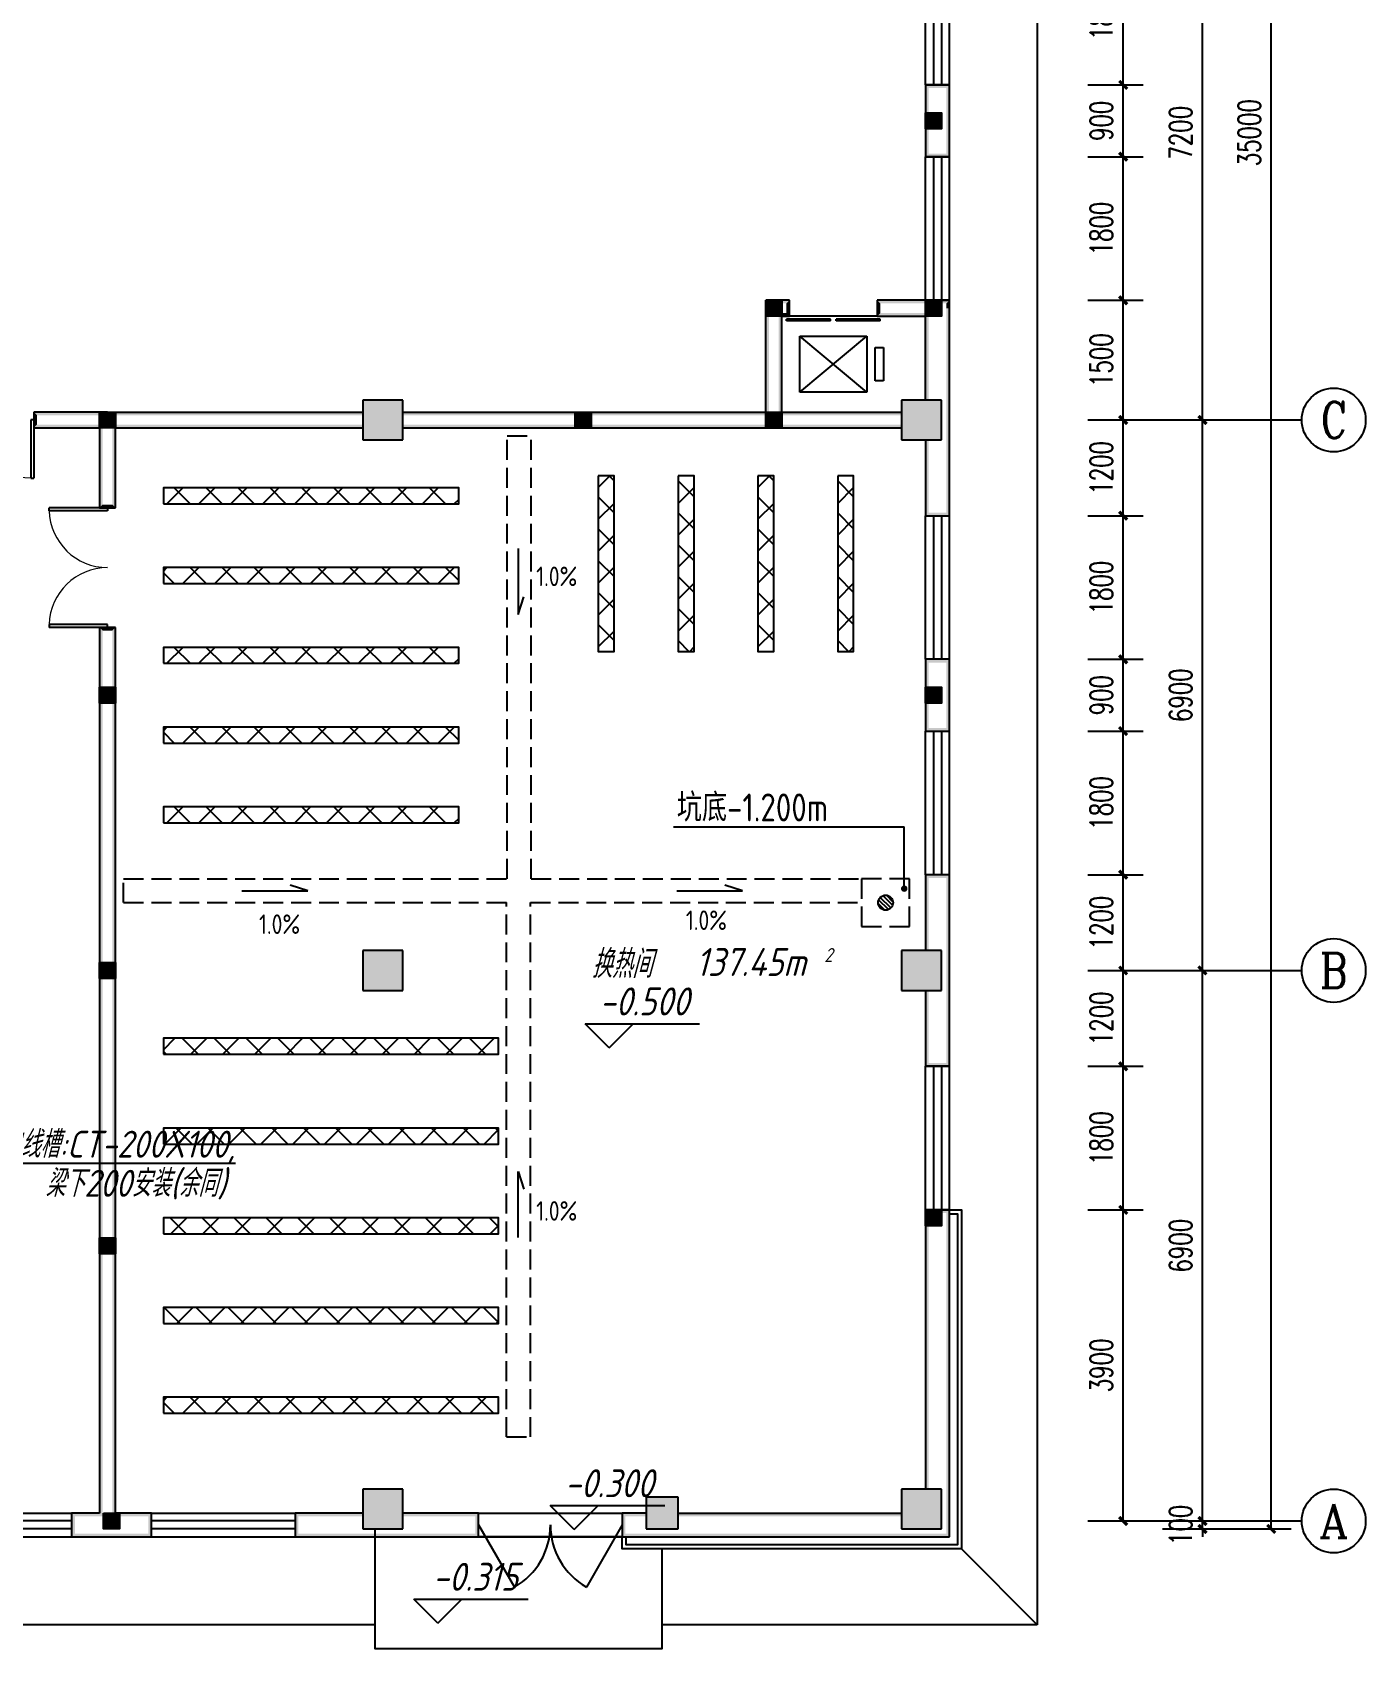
# Model space of a CAD drawing. Extents: x 1252172 to 1336272, y -987752 to -826269.
# Drawn here: x 1302634 to 1319343, y -908782 to -888523 of the extents above; entities that cross this region are included whole.
import ezdxf
from ezdxf.enums import TextEntityAlignment as Align

# ---------------------------------------------------------------- set-up
doc = ezdxf.new("R2010")
doc.units = 0
doc.header["$LTSCALE"] = 1000
doc.header["$PDSIZE"] = 50
doc.linetypes.add('__DASH', pattern=[0.35, 0.25, -0.1])
for name, color, linetype in [('1-建筑底图', 8, 'Continuous'), ('AXIS_TEXT', 7, 'Continuous'), ('CABLETRAY_DIM', 3, 'Continuous'), ('gz', 6, 'Continuous'), ('PUB_HATCH', 8, 'Continuous')]:
    doc.layers.add(name, color=color, linetype=linetype)
doc.styles.add('_TCH_AXIS', font='COMPLEX', dxfattribs={"bigfont": 'GBCBIG'})
doc.styles.add('A_DIM_T3', font='SIMPLEX', dxfattribs={"width": 0.7, "bigfont": 'HZ'})
doc.styles.add('COMPLEX', font='COMPLEX')
doc.styles.add('HZ(TK)', font='geniso.shx', dxfattribs={"width": 0.9, "bigfont": 'hztxt.shx'})
doc.styles.get("Standard").update_dxf_attribs({"font": 'gbeitc.shx', "bigfont": 'gbcbig.shx'})
doc.dimstyles.new('_TCH_ARCH&&100', dxfattribs={"dimtxt": 280, "dimasz": 100, "dimexe": 250, "dimexo": 300, "dimgap": 135, "dimtad": 1, "dimdec": 0, "dimzin": 0, "dimdsep": 46, "dimtxsty": 'A_DIM_T3', "dimblk": 'ARCHTICK', "dimcen": 0.09, "dimclrt": 7, "dimazin": 2, "dimtfac": 1, "dimtdec": 0, "dimtix": 1, "dimtmove": 2, "dimatfit": 3, "dimfxl": 150, "dimtolj": 1, "dimtzin": 0, "dimarcsym": 0})

# ---------------------------------------------------------------- blocks, each defined once
blk = doc.blocks.new('20220110.20364567')
at = {"layer": 'gz', "ltscale": 0.5}
blk.add_lwpolyline([(4446445, 2233675), (4446645, 2233675), (4446645, 2233875), (4446445, 2233875)], close=True, dxfattribs=at)
blk.add_solid([(4446445, 2233875), (4446645, 2233875), (4446445, 2233675), (4446645, 2233675)], dxfattribs=at)
blk = doc.blocks.new('$TwtSys$00000141')
for p, q in [((-94, 8), (-10, 92)), ((-94, 8), (-10, 92)), ((-87, -35), (35, 87)), ((-87, -35), (35, 87)), ((-66, -66), (66, 66)), ((-66, -66), (66, 66)), ((-32, -87), (88, 33)), ((-32, -87), (88, 33)), ((11, -92), (92, -11)), ((11, -92), (92, -11))]:
    blk.add_line(p, q)
blk.add_circle((0, 0), 94)
blk.add_circle((0, 0), 94)
blk = doc.blocks.new('_ArchTick')
at = {"color": 0, "linetype": 'ByBlock', "const_width": 0.4}
blk.add_lwpolyline([(-0.5, -0.5), (0.5, 0.5)], dxfattribs=at)
blk = doc.blocks.new('*D88')
at = {"layer": '1-建筑底图', "color": 0, "lineweight": -2, "transparency": 16777216}
for p, q in [((1124369, -912614), (1125119, -912614)), ((1124869, -912614), (1124869, -912514)), ((1124869, -912714), (1124869, -912614)), ((1124369, -912714), (1125119, -912714)), ((1124869, -912714), (1124869, -912814))]:
    blk.add_line(p, q, dxfattribs=at)
at = {"layer": 'Defpoints', "color": 0}
for p in [(1124069, -912614), (1124869, -912614), (1124069, -912714)]:
    blk.add_point(p, dxfattribs=at)
at = {"layer": '1-建筑底图', "color": 0, "lineweight": -2, "transparency": 16777216, "xscale": 100, "yscale": 100, "zscale": 100}
for p, rotation in [((1124869, -912614), 270), ((1124869, -912714), 90)]:
    blk.add_blockref('_ArchTick', p, dxfattribs=dict(at, rotation=rotation))
at = {"layer": '1-建筑底图', "color": 7, "transparency": 16777216, "insert": (1124594, -912664), "char_height": 280, "attachment_point": 5, "rotation": 90, "style": 'A_DIM_T3'}
blk.add_mtext('\\A1;100', dxfattribs=at)
blk = doc.blocks.new('*D89')
at = {"layer": '1-建筑底图', "color": 0, "lineweight": -2, "transparency": 16777216}
for p, q in [((1124369, -905714), (1125119, -905714)), ((1124869, -912614), (1124869, -905714)), ((1124369, -912614), (1125119, -912614))]:
    blk.add_line(p, q, dxfattribs=at)
at = {"layer": 'Defpoints', "color": 0}
for p in [(1124069, -905714), (1124869, -905714), (1124069, -912614)]:
    blk.add_point(p, dxfattribs=at)
at = {"layer": '1-建筑底图', "color": 0, "lineweight": -2, "transparency": 16777216, "xscale": 100, "yscale": 100, "zscale": 100}
for p, rotation in [((1124869, -905714), 90), ((1124869, -912614), 270)]:
    blk.add_blockref('_ArchTick', p, dxfattribs=dict(at, rotation=rotation))
at = {"layer": '1-建筑底图', "color": 7, "transparency": 16777216, "insert": (1124594, -909164), "char_height": 280, "attachment_point": 5, "rotation": 90, "style": 'A_DIM_T3'}
blk.add_mtext('\\A1;6900', dxfattribs=at)
blk = doc.blocks.new('*D90')
at = {"layer": '1-建筑底图', "color": 0, "lineweight": -2, "transparency": 16777216}
for p, q in [((1124369, -898814), (1125119, -898814)), ((1124869, -905714), (1124869, -898814)), ((1124369, -905714), (1125119, -905714))]:
    blk.add_line(p, q, dxfattribs=at)
at = {"layer": 'Defpoints', "color": 0}
for p in [(1124069, -898814), (1124869, -898814), (1124069, -905714)]:
    blk.add_point(p, dxfattribs=at)
at = {"layer": '1-建筑底图', "color": 0, "lineweight": -2, "transparency": 16777216, "xscale": 100, "yscale": 100, "zscale": 100}
for p, rotation in [((1124869, -898814), 90), ((1124869, -905714), 270)]:
    blk.add_blockref('_ArchTick', p, dxfattribs=dict(at, rotation=rotation))
at = {"layer": '1-建筑底图', "color": 7, "transparency": 16777216, "insert": (1124594, -902264), "char_height": 280, "attachment_point": 5, "rotation": 90, "style": 'A_DIM_T3'}
blk.add_mtext('\\A1;6900', dxfattribs=at)
blk = doc.blocks.new('*D91')
at = {"layer": '1-建筑底图', "color": 0, "lineweight": -2, "transparency": 16777216}
for p, q in [((1124369, -891614), (1125119, -891614)), ((1124869, -898814), (1124869, -891614)), ((1124369, -898814), (1125119, -898814))]:
    blk.add_line(p, q, dxfattribs=at)
at = {"layer": 'Defpoints', "color": 0}
for p in [(1124069, -891614), (1124869, -891614), (1124069, -898814)]:
    blk.add_point(p, dxfattribs=at)
at = {"layer": '1-建筑底图', "color": 0, "lineweight": -2, "transparency": 16777216, "xscale": 100, "yscale": 100, "zscale": 100}
for p, rotation in [((1124869, -891614), 90), ((1124869, -898814), 270)]:
    blk.add_blockref('_ArchTick', p, dxfattribs=dict(at, rotation=rotation))
at = {"layer": '1-建筑底图', "color": 7, "transparency": 16777216, "insert": (1124594, -895214), "char_height": 280, "attachment_point": 5, "rotation": 90, "style": 'A_DIM_T3'}
blk.add_mtext('\\A1;7200', dxfattribs=at)
blk = doc.blocks.new('*D95')
at = {"layer": '1-建筑底图', "color": 0, "lineweight": -2, "transparency": 16777216}
for p, q in [((1124369, -877714), (1125980, -877714)), ((1125730, -912714), (1125730, -877714)), ((1124369, -912714), (1125980, -912714))]:
    blk.add_line(p, q, dxfattribs=at)
at = {"layer": 'Defpoints', "color": 0}
for p in [(1124069, -877714), (1125730, -877714), (1124069, -912714)]:
    blk.add_point(p, dxfattribs=at)
at = {"layer": '1-建筑底图', "color": 0, "lineweight": -2, "transparency": 16777216, "xscale": 100, "yscale": 100, "zscale": 100}
for p, rotation in [((1125730, -877714), 90), ((1125730, -912714), 270)]:
    blk.add_blockref('_ArchTick', p, dxfattribs=dict(at, rotation=rotation))
at = {"layer": '1-建筑底图', "color": 7, "transparency": 16777216, "insert": (1125455, -895214), "char_height": 280, "attachment_point": 5, "rotation": 90, "style": 'A_DIM_T3'}
blk.add_mtext('\\A1;35000', dxfattribs=at)
blk = doc.blocks.new('*D174')
at = {"layer": '1-建筑底图', "color": 0, "lineweight": -2, "transparency": 16777216}
for p, q in [((1123433, -892814), (1124125, -892814)), ((1123875, -894614), (1123875, -892814)), ((1123433, -894614), (1124125, -894614))]:
    blk.add_line(p, q, dxfattribs=at)
at = {"layer": 'Defpoints', "color": 0}
for p in [(1123133, -892814), (1123875, -892814), (1123133, -894614)]:
    blk.add_point(p, dxfattribs=at)
at = {"layer": '1-建筑底图', "color": 0, "lineweight": -2, "transparency": 16777216, "xscale": 100, "yscale": 100, "zscale": 100}
for p, rotation in [((1123875, -892814), 90), ((1123875, -894614), 270)]:
    blk.add_blockref('_ArchTick', p, dxfattribs=dict(at, rotation=rotation))
at = {"layer": '1-建筑底图', "color": 7, "transparency": 16777216, "insert": (1123600, -893714), "char_height": 280, "attachment_point": 5, "rotation": 90, "style": 'A_DIM_T3'}
blk.add_mtext('\\A1;1800', dxfattribs=at)
blk = doc.blocks.new('*D175')
at = {"layer": '1-建筑底图', "color": 0, "lineweight": -2, "transparency": 16777216}
for p, q in [((1123433, -894614), (1124125, -894614)), ((1123875, -895514), (1123875, -894614)), ((1123433, -895514), (1124125, -895514))]:
    blk.add_line(p, q, dxfattribs=at)
at = {"layer": 'Defpoints', "color": 0}
for p in [(1123133, -894614), (1123875, -894614), (1123133, -895514)]:
    blk.add_point(p, dxfattribs=at)
at = {"layer": '1-建筑底图', "color": 0, "lineweight": -2, "transparency": 16777216, "xscale": 100, "yscale": 100, "zscale": 100}
for p, rotation in [((1123875, -894614), 90), ((1123875, -895514), 270)]:
    blk.add_blockref('_ArchTick', p, dxfattribs=dict(at, rotation=rotation))
at = {"layer": '1-建筑底图', "color": 7, "transparency": 16777216, "insert": (1123600, -895064), "char_height": 280, "attachment_point": 5, "rotation": 90, "style": 'A_DIM_T3'}
blk.add_mtext('\\A1;900', dxfattribs=at)
blk = doc.blocks.new('*D176')
at = {"layer": '1-建筑底图', "color": 0, "lineweight": -2, "transparency": 16777216}
for p, q in [((1123433, -895514), (1124125, -895514)), ((1123875, -897314), (1123875, -895514)), ((1123433, -897314), (1124125, -897314))]:
    blk.add_line(p, q, dxfattribs=at)
at = {"layer": 'Defpoints', "color": 0}
for p in [(1123133, -895514), (1123875, -895514), (1123133, -897314)]:
    blk.add_point(p, dxfattribs=at)
at = {"layer": '1-建筑底图', "color": 0, "lineweight": -2, "transparency": 16777216, "xscale": 100, "yscale": 100, "zscale": 100}
for p, rotation in [((1123875, -895514), 90), ((1123875, -897314), 270)]:
    blk.add_blockref('_ArchTick', p, dxfattribs=dict(at, rotation=rotation))
at = {"layer": '1-建筑底图', "color": 7, "transparency": 16777216, "insert": (1123600, -896414), "char_height": 280, "attachment_point": 5, "rotation": 90, "style": 'A_DIM_T3'}
blk.add_mtext('\\A1;1800', dxfattribs=at)
blk = doc.blocks.new('*D177')
at = {"layer": '1-建筑底图', "color": 0, "lineweight": -2, "transparency": 16777216}
for p, q in [((1123433, -897314), (1124125, -897314)), ((1123875, -898814), (1123875, -897314)), ((1123433, -898814), (1124125, -898814))]:
    blk.add_line(p, q, dxfattribs=at)
at = {"layer": 'Defpoints', "color": 0}
for p in [(1123133, -897314), (1123875, -897314), (1123133, -898814)]:
    blk.add_point(p, dxfattribs=at)
at = {"layer": '1-建筑底图', "color": 0, "lineweight": -2, "transparency": 16777216, "xscale": 100, "yscale": 100, "zscale": 100}
for p, rotation in [((1123875, -897314), 90), ((1123875, -898814), 270)]:
    blk.add_blockref('_ArchTick', p, dxfattribs=dict(at, rotation=rotation))
at = {"layer": '1-建筑底图', "color": 7, "transparency": 16777216, "insert": (1123600, -898064), "char_height": 280, "attachment_point": 5, "rotation": 90, "style": 'A_DIM_T3'}
blk.add_mtext('\\A1;1500', dxfattribs=at)
blk = doc.blocks.new('*D178')
at = {"layer": '1-建筑底图', "color": 0, "lineweight": -2, "transparency": 16777216}
for p, q in [((1123433, -898814), (1124125, -898814)), ((1123875, -900014), (1123875, -898814)), ((1123433, -900014), (1124125, -900014))]:
    blk.add_line(p, q, dxfattribs=at)
at = {"layer": 'Defpoints', "color": 0}
for p in [(1123133, -898814), (1123875, -898814), (1123133, -900014)]:
    blk.add_point(p, dxfattribs=at)
at = {"layer": '1-建筑底图', "color": 0, "lineweight": -2, "transparency": 16777216, "xscale": 100, "yscale": 100, "zscale": 100}
for p, rotation in [((1123875, -898814), 90), ((1123875, -900014), 270)]:
    blk.add_blockref('_ArchTick', p, dxfattribs=dict(at, rotation=rotation))
at = {"layer": '1-建筑底图', "color": 7, "transparency": 16777216, "insert": (1123600, -899414), "char_height": 280, "attachment_point": 5, "rotation": 90, "style": 'A_DIM_T3'}
blk.add_mtext('\\A1;1200', dxfattribs=at)
blk = doc.blocks.new('*D179')
at = {"layer": '1-建筑底图', "color": 0, "lineweight": -2, "transparency": 16777216}
for p, q in [((1123433, -900014), (1124125, -900014)), ((1123875, -901814), (1123875, -900014)), ((1123433, -901814), (1124125, -901814))]:
    blk.add_line(p, q, dxfattribs=at)
at = {"layer": 'Defpoints', "color": 0}
for p in [(1123133, -900014), (1123875, -900014), (1123133, -901814)]:
    blk.add_point(p, dxfattribs=at)
at = {"layer": '1-建筑底图', "color": 0, "lineweight": -2, "transparency": 16777216, "xscale": 100, "yscale": 100, "zscale": 100}
for p, rotation in [((1123875, -900014), 90), ((1123875, -901814), 270)]:
    blk.add_blockref('_ArchTick', p, dxfattribs=dict(at, rotation=rotation))
at = {"layer": '1-建筑底图', "color": 7, "transparency": 16777216, "insert": (1123600, -900914), "char_height": 280, "attachment_point": 5, "rotation": 90, "style": 'A_DIM_T3'}
blk.add_mtext('\\A1;1800', dxfattribs=at)
blk = doc.blocks.new('*D180')
at = {"layer": '1-建筑底图', "color": 0, "lineweight": -2, "transparency": 16777216}
for p, q in [((1123433, -901814), (1124125, -901814)), ((1123875, -902714), (1123875, -901814)), ((1123433, -902714), (1124125, -902714))]:
    blk.add_line(p, q, dxfattribs=at)
at = {"layer": 'Defpoints', "color": 0}
for p in [(1123133, -901814), (1123875, -901814), (1123133, -902714)]:
    blk.add_point(p, dxfattribs=at)
at = {"layer": '1-建筑底图', "color": 0, "lineweight": -2, "transparency": 16777216, "xscale": 100, "yscale": 100, "zscale": 100}
for p, rotation in [((1123875, -901814), 90), ((1123875, -902714), 270)]:
    blk.add_blockref('_ArchTick', p, dxfattribs=dict(at, rotation=rotation))
at = {"layer": '1-建筑底图', "color": 7, "transparency": 16777216, "insert": (1123600, -902264), "char_height": 280, "attachment_point": 5, "rotation": 90, "style": 'A_DIM_T3'}
blk.add_mtext('\\A1;900', dxfattribs=at)
blk = doc.blocks.new('*D181')
at = {"layer": '1-建筑底图', "color": 0, "lineweight": -2, "transparency": 16777216}
for p, q in [((1123433, -902714), (1124125, -902714)), ((1123875, -904514), (1123875, -902714)), ((1123433, -904514), (1124125, -904514))]:
    blk.add_line(p, q, dxfattribs=at)
at = {"layer": 'Defpoints', "color": 0}
for p in [(1123133, -902714), (1123875, -902714), (1123133, -904514)]:
    blk.add_point(p, dxfattribs=at)
at = {"layer": '1-建筑底图', "color": 0, "lineweight": -2, "transparency": 16777216, "xscale": 100, "yscale": 100, "zscale": 100}
for p, rotation in [((1123875, -902714), 90), ((1123875, -904514), 270)]:
    blk.add_blockref('_ArchTick', p, dxfattribs=dict(at, rotation=rotation))
at = {"layer": '1-建筑底图', "color": 7, "transparency": 16777216, "insert": (1123600, -903614), "char_height": 280, "attachment_point": 5, "rotation": 90, "style": 'A_DIM_T3'}
blk.add_mtext('\\A1;1800', dxfattribs=at)
blk = doc.blocks.new('*D182')
at = {"layer": '1-建筑底图', "color": 0, "lineweight": -2, "transparency": 16777216}
for p, q in [((1123433, -904514), (1124125, -904514)), ((1123875, -905714), (1123875, -904514)), ((1123433, -905714), (1124125, -905714))]:
    blk.add_line(p, q, dxfattribs=at)
at = {"layer": 'Defpoints', "color": 0}
for p in [(1123133, -904514), (1123875, -904514), (1123133, -905714)]:
    blk.add_point(p, dxfattribs=at)
at = {"layer": '1-建筑底图', "color": 0, "lineweight": -2, "transparency": 16777216, "xscale": 100, "yscale": 100, "zscale": 100}
for p, rotation in [((1123875, -904514), 90), ((1123875, -905714), 270)]:
    blk.add_blockref('_ArchTick', p, dxfattribs=dict(at, rotation=rotation))
at = {"layer": '1-建筑底图', "color": 7, "transparency": 16777216, "insert": (1123600, -905114), "char_height": 280, "attachment_point": 5, "rotation": 90, "style": 'A_DIM_T3'}
blk.add_mtext('\\A1;1200', dxfattribs=at)
blk = doc.blocks.new('*D183')
at = {"layer": '1-建筑底图', "color": 0, "lineweight": -2, "transparency": 16777216}
for p, q in [((1123433, -905714), (1124125, -905714)), ((1123875, -906915), (1123875, -905714)), ((1123433, -906915), (1124125, -906915))]:
    blk.add_line(p, q, dxfattribs=at)
at = {"layer": 'Defpoints', "color": 0}
for p in [(1123133, -905714), (1123875, -905714), (1123133, -906915)]:
    blk.add_point(p, dxfattribs=at)
at = {"layer": '1-建筑底图', "color": 0, "lineweight": -2, "transparency": 16777216, "xscale": 100, "yscale": 100, "zscale": 100}
for p, rotation in [((1123875, -905714), 90), ((1123875, -906915), 270)]:
    blk.add_blockref('_ArchTick', p, dxfattribs=dict(at, rotation=rotation))
at = {"layer": '1-建筑底图', "color": 7, "transparency": 16777216, "insert": (1123600, -906314), "char_height": 280, "attachment_point": 5, "rotation": 90, "style": 'A_DIM_T3'}
blk.add_mtext('\\A1;1200', dxfattribs=at)
blk = doc.blocks.new('*D184')
at = {"layer": '1-建筑底图', "color": 0, "lineweight": -2, "transparency": 16777216}
for p, q in [((1123433, -906915), (1124125, -906915)), ((1123875, -908715), (1123875, -906915)), ((1123433, -908715), (1124125, -908715))]:
    blk.add_line(p, q, dxfattribs=at)
at = {"layer": 'Defpoints', "color": 0}
for p in [(1123133, -906915), (1123875, -906915), (1123133, -908715)]:
    blk.add_point(p, dxfattribs=at)
at = {"layer": '1-建筑底图', "color": 0, "lineweight": -2, "transparency": 16777216, "xscale": 100, "yscale": 100, "zscale": 100}
for p, rotation in [((1123875, -906915), 90), ((1123875, -908715), 270)]:
    blk.add_blockref('_ArchTick', p, dxfattribs=dict(at, rotation=rotation))
at = {"layer": '1-建筑底图', "color": 7, "transparency": 16777216, "insert": (1123600, -907815), "char_height": 280, "attachment_point": 5, "rotation": 90, "style": 'A_DIM_T3'}
blk.add_mtext('\\A1;1800', dxfattribs=at)
blk = doc.blocks.new('*D185')
at = {"layer": '1-建筑底图', "color": 0, "lineweight": -2, "transparency": 16777216}
for p, q in [((1123433, -908715), (1124125, -908715)), ((1123875, -912614), (1123875, -908715)), ((1123433, -912614), (1124125, -912614))]:
    blk.add_line(p, q, dxfattribs=at)
at = {"layer": 'Defpoints', "color": 0}
for p in [(1123133, -908715), (1123875, -908715), (1123133, -912614)]:
    blk.add_point(p, dxfattribs=at)
at = {"layer": '1-建筑底图', "color": 0, "lineweight": -2, "transparency": 16777216, "xscale": 100, "yscale": 100, "zscale": 100}
for p, rotation in [((1123875, -908715), 90), ((1123875, -912614), 270)]:
    blk.add_blockref('_ArchTick', p, dxfattribs=dict(at, rotation=rotation))
at = {"layer": '1-建筑底图', "color": 7, "transparency": 16777216, "insert": (1123600, -910664), "char_height": 280, "attachment_point": 5, "rotation": 90, "style": 'A_DIM_T3'}
blk.add_mtext('\\A1;3900', dxfattribs=at)
blk = doc.blocks.new('$WINLIB2D$00000001')
at = {"color": 0}
for points in [[(-0.5, 0.5), (-0.5, -0.5)], [(-0.5, 0.5), (0.5, 0.5)], [(0.5, -0.5), (0.5, 0.5)], [(0.5, 0.167), (-0.5, 0.167)], [(0.5, -0.167), (-0.5, -0.167)], [(-0.5, -0.5), (0.5, -0.5)]]:
    blk.add_lwpolyline(points, dxfattribs=at)
blk = doc.blocks.new('$DORLIB2D$00000127')
at = {"color": 0}
for points in [[(-0.533, 0.795), (-0.533, 0.69)], [(-0.033, 0.795), (-0.533, 0.795)], [(-0.033, 0.795), (-0.033, 0.69)], [(0.533, 0.795), (0.033, 0.795)], [(0.033, 0.795), (0.033, 0.69)], [(0.533, 0.795), (0.533, 0.69)], [(-0.033, 0.69), (-0.533, 0.69)], [(0.533, 0.69), (0.033, 0.69)], [(0.5, 0.5), (-0.5, 0.5)]]:
    blk.add_lwpolyline(points, dxfattribs=at)
blk = doc.blocks.new('$DorLib2D$00000002')
for p, q in [((-0.5, 0), (-0.5, 0.4875)), ((-0.475, 0.4875), (-0.5, 0.4875)), ((-0.475, 0), (-0.475, 0.4875)), ((0.475, 0), (0.475, 0.4875)), ((0.475, 0.4875), (0.5, 0.4875)), ((0.5, 0), (0.5, 0.4875)), ((-0.5, 0), (-0.475, 0)), ((0.5, 0), (0.475, 0))]:
    blk.add_line(p, q)
at = {"lineweight": 13}
for centre, start, end in [((-0.4875, 0), 0, 88.53072), ((0.4875, 0), 91.46928, 180)]:
    blk.add_arc(centre, 0.4875, start, end, dxfattribs=at)
blk = doc.blocks.new('$DorLib2D$00000231')
at = {"color": 0}
for p, q in [((-0.5, 0), (-0.25, 0.433)), ((0.5, 0), (0.25, 0.433))]:
    blk.add_line(p, q, dxfattribs=at)
for centre, start, end in [((-0.5, 0), 0, 60), ((0.5, 0), 120, 180)]:
    blk.add_arc(centre, 0.5, start, end, dxfattribs=at)
blk = doc.blocks.new('_AXISO')
blk.add_circle((0, 0), 0.5)
at = {"layer": 'AXIS_TEXT', "style": 'COMPLEX', "width": 1.041667}
blk.add_attdef('A', text='', height=0.56, dxfattribs=at).set_placement((-0.25, -0.28), (0.25, -0.28), align=Align.FIT)
blk = doc.blocks.new('1-建筑底图')
at = {"layer": '1-建筑底图'}
for points in [[(34300, 17600), (34000, 17600), (34040, 17560), (34260, 17560)], [(34000, 17600), (34000, 16700), (34040, 16740), (34040, 17560)], [(34300, 16700), (34300, 17600), (34260, 17560), (34260, 16740)], [(34000, 16700), (34300, 16700), (34260, 16740), (34040, 16740)], [(32000, 13500), (32000, 14900), (32040, 14860), (32040, 13460)], [(32295, 14900), (32000, 14900), (32040, 14860), (32255, 14860)], [(32295, 14700), (32295, 14900), (32255, 14860), (32255, 14740)], [(34000, 14900), (33395, 14900), (33435, 14860), (34040, 14860)], [(33395, 14900), (33395, 14700), (33435, 14740), (33435, 14860)], [(34300, 14900), (34000, 14900), (34040, 14860), (34260, 14860)], [(34300, 14800), (34300, 14900), (34260, 14860), (34260, 14800)], [(34300, 13400), (34300, 14800), (34260, 14800), (34260, 13400)], [(32200, 13500), (32200, 14700), (32160, 14740), (32160, 13460)], [(32200, 14700), (32295, 14700), (32255, 14740), (32160, 14740)], [(33395, 14700), (34000, 14700), (34040, 14740), (33435, 14740)], [(34000, 13650), (34040, 13650), (34040, 14740), (34000, 14700)], [(27450, 13650), (26950, 13650), (26990, 13610), (27410, 13610)], [(26950, 13650), (26950, 13150), (26990, 13190), (26990, 13610)], [(27450, 13150), (27450, 13650), (27410, 13610), (27410, 13190)], [(34200, 13650), (33700, 13650), (33740, 13610), (34160, 13610)], [(33700, 13650), (33700, 13150), (33740, 13190), (33740, 13610)], [(34200, 13150), (34200, 13650), (34160, 13610), (34160, 13190)], [(23750, 13500), (22824.6, 13500), (22864.6, 13460), (23750, 13460)], [(22824.6, 13500), (22824.6, 13300), (22864.6, 13340), (22864.6, 13460)], [(26950, 13460), (26950, 13500), (23750, 13500), (23750, 13460)], [(27450, 13500), (27450, 13460), (32040, 13460), (32000, 13500)], [(33700, 13460), (33700, 13500), (32200, 13500), (32160, 13460)], [(34300, 12200), (34300, 13400), (34260, 13400), (34260, 12240)], [(22824.6, 13300), (23650, 13300), (23690, 13340), (22864.6, 13340)], [(23650, 13300), (23650, 12300), (23690, 12340), (23690, 13340)], [(26950, 13300), (26950, 13340), (23810, 13340), (23850, 13300)], [(23850, 12300), (23850, 13300), (23810, 13340), (23810, 12340)], [(26950, 13150), (27450, 13150), (27410, 13190), (26990, 13190)], [(27450, 13340), (27450, 13300), (32100, 13300), (32100, 13340)], [(33700, 13300), (33700, 13340), (32100, 13340), (32100, 13300)], [(33700, 13150), (34200, 13150), (34160, 13190), (33740, 13190)], [(34040, 13150), (34000, 13150), (34000, 12200), (34040, 12240)], [(23650, 12300), (23850, 12300), (23810, 12340), (23690, 12340)], [(34000, 12200), (34300, 12200), (34260, 12240), (34040, 12240)], [(23850, 10800), (23650, 10800), (23690, 10760), (23810, 10760)], [(23650, 10800), (23650, -300), (23690, -340), (23690, 10760)], [(23850, -300), (23850, 10800), (23810, 10760), (23810, -340)], [(34300, 10400), (34000, 10400), (34040, 10360), (34260, 10360)], [(34000, 10400), (34000, 9500), (34040, 9540), (34040, 10360)], [(34300, 9500), (34300, 10400), (34260, 10360), (34260, 9540)], [(34000, 9500), (34300, 9500), (34260, 9540), (34040, 9540)], [(34300, 7700), (34000, 7700), (34040, 7660), (34260, 7660)], [(34000, 6750), (34040, 6750), (34040, 7660), (34000, 7700)], [(34300, 6500), (34300, 7700), (34260, 7660), (34260, 6500)], [(27450, 6750), (26950, 6750), (26990, 6710), (27410, 6710)], [(26950, 6750), (26950, 6250), (26990, 6290), (26990, 6710)], [(27450, 6250), (27450, 6750), (27410, 6710), (27410, 6290)], [(34200, 6750), (33700, 6750), (33740, 6710), (34160, 6710)], [(33700, 6750), (33700, 6250), (33740, 6290), (33740, 6710)], [(34200, 6250), (34200, 6750), (34160, 6710), (34160, 6290)], [(34300, 5299.7), (34300, 6500), (34260, 6500), (34260, 5339.7)], [(26950, 6250), (27450, 6250), (27410, 6290), (26990, 6290)], [(33700, 6250), (34200, 6250), (34160, 6290), (33740, 6290)], [(34040, 6250), (34000, 6250), (34000, 5299.7), (34040, 5339.7)], [(34000, 5299.7), (34300, 5299.7), (34260, 5339.7), (34040, 5339.7)], [(34300, 3499.7), (34000, 3499.7), (34040, 3459.7), (34260, 3459.7)], [(34000, 0), (34040, 0), (34040, 3459.7), (34000, 3499.7)], [(34300, -600), (34300, 3499.7), (34260, 3459.7), (34260, -560)], [(27450, 0), (26950, 0), (26990, -40), (27410, -40)], [(26950, 0), (26950, -500), (26990, -460), (26990, -40)], [(27450, -500), (27450, 0), (27410, -40), (27410, -460)], [(34200, 0), (33700, 0), (33740, -40), (34160, -40)], [(33700, 0), (33700, -500), (33740, -460), (33740, -40)], [(34200, -500), (34200, 0), (34160, -40), (34160, -460)], [(30900, -100), (30500, -100), (30540, -140), (30860, -140)], [(30500, -100), (30500, -500), (30540, -460), (30540, -140)], [(30900, -500), (30900, -100), (30860, -140), (30860, -460)], [(23650, -300), (23300, -300), (23340, -340), (23690, -340)], [(23300, -300), (23300, -600), (23340, -560), (23340, -340)], [(24300, -300), (23850, -300), (23810, -340), (24260, -340)], [(24300, -600), (24300, -300), (24260, -340), (24260, -560)], [(26950, -340), (26950, -300), (26100, -300), (26140, -340)], [(26100, -300), (26100, -600), (26140, -560), (26140, -340)], [(27450, -300), (27450, -340), (28360.3, -340), (28400.3, -300)], [(28400.3, -600), (28400.3, -300), (28360.3, -340), (28360.3, -560)], [(30500, -340), (30500, -300), (30200.3, -300), (30240.3, -340)], [(30200.3, -300), (30200.3, -600), (30240.3, -560), (30240.3, -340)], [(33700, -340), (33700, -300), (30900, -300), (30900, -340)], [(23300, -600), (23750, -600), (23750, -560), (23340, -560)], [(23750, -600), (24300, -600), (24260, -560), (23750, -560)], [(26100, -600), (27200, -600), (27200, -560), (26140, -560)], [(26950, -500), (27450, -500), (27410, -460), (26990, -460)], [(27200, -600), (28400.3, -600), (28360.3, -560), (27200, -560)], [(30200.3, -600), (30700, -600), (30700, -560), (30240.3, -560)], [(30500, -500), (30900, -500), (30860, -460), (30540, -460)], [(30700, -600), (34300, -600), (34260, -560), (30700, -560)], [(33700, -500), (34200, -500), (34160, -460), (33740, -460)]]:
    blk.add_hatch(color=256, dxfattribs=at).paths.add_polyline_path(points)
h = blk.add_hatch(dxfattribs=at)
h.set_pattern_fill('多孔材料', color=256, scale=100)
h.set_pattern_definition([(45, (-766334.85, 318114.58), (-200.0002, 200.0002), []), (135, (-766334.85, 318114.58), (-200.0002, -200.0002), [])])
h.paths.add_polyline_path([(24450, 950), (28650, 950), (28650, 1150), (24450, 1150)])
h.paths.add_polyline_path([(24450, 2075), (28650, 2075), (28650, 2275), (24450, 2275)])
h.paths.add_polyline_path([(24450, 3200), (28650, 3200), (28650, 3400), (24450, 3400)])
h.paths.add_polyline_path([(24450, 4325), (28650, 4325), (28650, 4525), (24450, 4525)])
h.paths.add_polyline_path([(24450, 5450), (28650, 5450), (28650, 5650), (24450, 5650)])
h.paths.add_polyline_path([(29899.7, 12700), (29899.7, 10500), (30099.7, 10500), (30099.7, 12700)])
h.paths.add_polyline_path([(30899.7, 12700), (30899.7, 10500), (31099.7, 10500), (31099.7, 12700)])
h.paths.add_polyline_path([(31899.7, 12700), (31899.7, 10500), (32099.7, 10500), (32099.7, 12700)])
h.paths.add_polyline_path([(32899.7, 12700), (32899.7, 10500), (33099.7, 10500), (33099.7, 12700)])
h.paths.add_polyline_path([(24450, 8350), (28150, 8350), (28150, 8550), (24450, 8550)])
h.paths.add_polyline_path([(24450, 9350), (28150, 9350), (28150, 9550), (24450, 9550)])
h.paths.add_polyline_path([(24450, 10350), (28150, 10350), (28150, 10550), (24450, 10550)])
h.paths.add_polyline_path([(24450, 11350), (28150, 11350), (28150, 11550), (24450, 11550)])
h.paths.add_polyline_path([(24450, 12350), (28150, 12350), (28150, 12550), (24450, 12550)])
for p, q in [((34300, 17600), (34000, 17600)), ((34000, 17600), (34000, 16700)), ((34300, 16700), (34300, 17600)), ((34000, 16700), (34300, 16700)), ((32000, 13500), (32000, 14900)), ((32295, 14900), (32000, 14900)), ((32295, 14700), (32295, 14900)), ((34000, 14900), (33395, 14900)), ((33395, 14900), (33395, 14700)), ((34300, 14900), (34000, 14900)), ((34300, 14800), (34300, 14900)), ((34300, 13400), (34300, 14800)), ((32200, 13500), (32200, 14700)), ((32200, 14700), (32295, 14700)), ((33395, 14700), (34000, 14700)), ((34000, 13650), (34000, 14700)), ((32425, 13750), (33265, 14450)), ((33265, 13750), (32425, 14450)), ((32425, 14450), (33265, 14450)), ((32425, 13750), (32425, 14450)), ((33265, 14450), (33265, 13750)), ((33370, 14310), (33475, 14310)), ((33370, 13890), (33370, 14310)), ((33475, 14310), (33475, 13890)), ((33475, 13890), (33370, 13890)), ((27450, 13650), (26950, 13650)), ((26950, 13650), (26950, 13150)), ((27450, 13150), (27450, 13650)), ((33265, 13750), (32425, 13750)), ((34200, 13650), (33700, 13650)), ((33700, 13650), (33700, 13150)), ((34200, 13150), (34200, 13650)), ((23750, 13500), (22824.6, 13500)), ((22824.6, 13500), (22824.6, 13300)), ((23750, 13500), (26950, 13500)), ((27450, 13500), (32000, 13500)), ((32200, 13500), (33700, 13500)), ((34300, 12200), (34300, 13400)), ((36671.6, 13400), (38716, 13400)), ((22824.6, 13300), (23650, 13300)), ((23650, 13300), (23650, 12300)), ((23850, 13300), (26950, 13300)), ((23850, 12300), (23850, 13300)), ((27450, 13300), (32100, 13300)), ((32100, 13300), (33700, 13300)), ((26950, 13150), (27450, 13150)), ((33700, 13150), (34200, 13150)), ((34000, 13150), (34000, 12200)), ((23650, 12300), (23850, 12300)), ((34000, 12200), (34300, 12200)), ((28895.9, 11788.1), (28895.9, 10963.3)), ((28895.9, 10963.3), (28967.2, 11184.5)), ((23850, 10800), (23650, 10800)), ((23650, 10800), (23650, -300)), ((23850, -300), (23850, 10800)), ((34300, 10400), (34000, 10400)), ((34000, 10400), (34000, 9500)), ((34300, 9500), (34300, 10400)), ((34000, 9500), (34300, 9500)), ((30840.9, 8298.6), (33733.7, 8298.6)), ((33733.7, 7525.7), (33733.7, 8298.6)), ((34300, 7700), (34000, 7700)), ((34000, 7700), (34000, 6750)), ((34300, 6500), (34300, 7700)), ((25433.2, 7500), (26258, 7500)), ((26258, 7500), (26036.8, 7571.4)), ((30883.4, 7500), (31708.1, 7500)), ((31708.1, 7500), (31486.9, 7571.4)), ((27450, 6750), (26950, 6750)), ((26950, 6750), (26950, 6250)), ((27450, 6250), (27450, 6750)), ((34200, 6750), (33700, 6750)), ((33700, 6750), (33700, 6250)), ((34200, 6250), (34200, 6750)), ((34300, 5299.7), (34300, 6500)), ((36671.6, 6500), (38716, 6500)), ((26950, 6250), (27450, 6250)), ((33700, 6250), (34200, 6250)), ((34000, 6250), (34000, 5299.7)), ((30034.8, 5532.2), (29734.8, 5832.2)), ((29734.8, 5832.2), (31168.7, 5832.2)), ((30034.8, 5532.2), (30334.8, 5832.2)), ((34000, 5299.7), (34300, 5299.7)), ((28895.9, 3154.6), (28895.9, 3979.4)), ((28895.9, 3979.4), (28967.2, 3758.2)), ((34300, 3499.7), (34000, 3499.7)), ((34000, 3499.7), (34000, 0)), ((34300, -600), (34300, 3499.7)), ((27450, 0), (26950, 0)), ((26950, 0), (26950, -500)), ((27450, -500), (27450, 0)), ((34200, 0), (33700, 0)), ((33700, 0), (33700, -500)), ((34200, -500), (34200, 0)), ((30900, -100), (30500, -100)), ((30500, -100), (30500, -500)), ((30900, -500), (30900, -100)), ((23650, -300), (23300, -300)), ((23300, -300), (23300, -600)), ((24300, -300), (23850, -300)), ((24300, -600), (24300, -300)), ((26950, -300), (26100, -300)), ((26100, -300), (26100, -600)), ((28400.3, -300), (27450, -300)), ((28400.3, -600), (28400.3, -300)), ((29598.5, -507), (29298.5, -207)), ((29298.5, -207), (30732.5, -207)), ((29598.5, -507), (29898.5, -207)), ((30500, -300), (30200.3, -300)), ((30200.3, -300), (30200.3, -600)), ((30900, -300), (33700, -300)), ((36671.6, -400), (38716, -400)), ((23300, -600), (23750, -600)), ((23750, -600), (24300, -600)), ((26100, -600), (27200, -600)), ((26950, -500), (27450, -500)), ((27200, -600), (28400.3, -600)), ((28400.3, -600), (30200.3, -600)), ((30200.3, -600), (30700, -600)), ((30500, -500), (30900, -500)), ((30700, -600), (34300, -600)), ((33700, -500), (34200, -500)), ((34450, -750), (35400, -1700)), ((27888.8, -1679.5), (27588.8, -1379.5)), ((27588.8, -1379.5), (29022.7, -1379.5)), ((27888.8, -1679.5), (28188.8, -1379.5)), ((35400, -1700), (30700, -1700))]:
    blk.add_line(p, q, dxfattribs=at)
at = {"layer": '1-建筑底图', "linetype": '__DASH'}
for p, q in [((28758.9, 7650), (28758.9, 13200)), ((28758.9, 13200), (29058.9, 13200)), ((29058.9, 7650), (29058.9, 13200)), ((23950, 7650), (28758.9, 7650)), ((23950, 7350), (23950, 7650)), ((29058.9, 7650), (33200, 7650)), ((23950, 7350), (28750, 7350)), ((28750, 652.7), (28750, 7350)), ((29050, 7350), (33200, 7350)), ((29050, 652.7), (29050, 7350)), ((28750, 652.7), (29050, 652.7))]:
    blk.add_line(p, q, dxfattribs=at)
at = {"layer": '1-建筑底图'}
for points in [[(35400, 27250), (35400, -1700)], [(34300, 3499.7), (34450, 3499.7), (34450, -750), (34300, -750), (30200.3, -750), (30200.3, -600)], [(34300, 3449.7), (34400, 3449.7), (34400, -700), (34300, -700), (30250.3, -700), (30250.3, -600)], [(27100, -500), (27100, -2000), (30700, -2000), (30700, -750)], [(27100, -1700), (17100, -1700)]]:
    blk.add_lwpolyline(points, dxfattribs=at)
for points in [[(29899.7, 12700), (29899.7, 10500), (30099.7, 10500), (30099.7, 12700)], [(30899.7, 12700), (30899.7, 10500), (31099.7, 10500), (31099.7, 12700)], [(31899.7, 12700), (31899.7, 10500), (32099.7, 10500), (32099.7, 12700)], [(32899.7, 12700), (32899.7, 10500), (33099.7, 10500), (33099.7, 12700)], [(24450, 12350), (28150, 12350), (28150, 12550), (24450, 12550)], [(24450, 11350), (28150, 11350), (28150, 11550), (24450, 11550)], [(24450, 10350), (28150, 10350), (28150, 10550), (24450, 10550)], [(24450, 9350), (28150, 9350), (28150, 9550), (24450, 9550)], [(24450, 8350), (28150, 8350), (28150, 8550), (24450, 8550)], [(24450, 5450), (28650, 5450), (28650, 5650), (24450, 5650)], [(24450, 4325), (28650, 4325), (28650, 4525), (24450, 4525)], [(24450, 3200), (28650, 3200), (28650, 3400), (24450, 3400)], [(24450, 2075), (28650, 2075), (28650, 2275), (24450, 2275)], [(24450, 950), (28650, 950), (28650, 1150), (24450, 1150)], [(28400.3, -300), (30200.3, -300), (30200.3, -600), (28400.3, -600)]]:
    blk.add_lwpolyline(points, close=True, dxfattribs=at)
at = {"layer": '1-建筑底图', "linetype": '__DASH'}
blk.add_lwpolyline([(33200, 7050), (33800, 7050), (33800, 7650), (33200, 7650)], close=True, dxfattribs=at)
at = {"layer": '1-建筑底图', "const_width": 40}
blk.add_lwpolyline([(33733.7, 7505.7, 1), (33733.7, 7545.7, 1)], format="xyb", close=True, dxfattribs=at)
at = {"layer": '1-建筑底图'}
for name, p, xscale, yscale, zscale, rotation in [('$WINLIB2D$00000001', (34150, 18500), 1800, 300, 1800, 90), ('$WINLIB2D$00000001', (34150, 15800), 1800, 300, 1800, 90), ('$DorLib2D$00000002', (23750, 11550), -1500, -1500, 200, 270), ('$WINLIB2D$00000001', (34150, 11300), 1800, -300, 1800, 90), ('$WINLIB2D$00000001', (34150, 8600), 1800, -300, 1800, 90), ('$WINLIB2D$00000001', (34150, 4399.7), 1800, 300, 1800, 90)]:
    blk.add_blockref(name, p, dxfattribs=dict(at, xscale=xscale, yscale=yscale, zscale=zscale, rotation=rotation))
at = {"layer": '1-建筑底图', "ltscale": 0.5, "xscale": -1, "rotation": 180}
for p in [(-4412444.5, 2250924.7), (-4414444.5, 2248574.7), (-4412444.5, 2248574.7), (-4422794.5, 2247174.7), (-4416834.5, 2247174.7), (-4414444.5, 2247174.7), (-4422794.5, 2243724.7), (-4412444.5, 2243724.7), (-4422794.5, 2240274.7), (-4412444.5, 2237174.4), (-4422794.5, 2236824.7), (-4422744.5, 2233374.7)]:
    blk.add_blockref('20220110.20364567', p, dxfattribs=at)
at = {"layer": '1-建筑底图'}
for name, p, xscale, yscale, zscale in [('$DORLIB2D$00000127', (32845, 14800), 1100, -200, 1100), ('$DorLib2D$00000002', (22074.6, 13400), 1500, -1500, 200), ('$WINLIB2D$00000001', (22400, -450), 1800, -300, 1800), ('$WINLIB2D$00000001', (25200, -450), 1800, -300, 1800), ('$DorLib2D$00000231', (29300.3, -450), -1800, -1800, -1800)]:
    blk.add_blockref(name, p, dxfattribs=dict(at, xscale=xscale, yscale=yscale, zscale=zscale))
ref = blk.add_blockref('_AXISO', (39116, 13400), dxfattribs=dict(at, xscale=800, yscale=800, zscale=800))
ref.add_attrib('A', 'C', dxfattribs={"layer": 'AXIS_TEXT', "height": 455.7, "style": '_TCH_AXIS'}).set_placement((38953.2, 13172.2), (39278.7, 13172.2), align=Align.FIT)
at = {"layer": '1-建筑底图', "rotation": 90}
blk.add_blockref('$TwtSys$00000141', (33500, 7350), dxfattribs=at)
at = {"layer": '1-建筑底图'}
ref = blk.add_blockref('_AXISO', (39116, 6500), dxfattribs=dict(at, xscale=800, yscale=800, zscale=800))
ref.add_attrib('A', 'B', dxfattribs={"layer": 'AXIS_TEXT', "height": 435.3, "style": '_TCH_AXIS'}).set_placement((38939.8, 6282.4), (39292.2, 6282.4), align=Align.FIT)
ref = blk.add_blockref('_AXISO', (39116, -400), dxfattribs=dict(at, xscale=800, yscale=800, zscale=800))
ref.add_attrib('A', 'A', dxfattribs={"layer": 'AXIS_TEXT', "height": 425.2, "style": '_TCH_AXIS'}).set_placement((38933.8, -612.6), (39298.2, -612.6), align=Align.FIT)
at = {"layer": '1-建筑底图', "style": 'HZ(TK)', "width": 0.9}
for s, height, p in [('1.0%', 245, (29121.7, 11317.3)), ('坑底', 350, (30883.6, 8368.6)), ('-1.200m', 350, (31513.6, 8368.6)), ('1.0%', 245, (25648.3, 6957.7)), ('1.0%', 245, (30997.2, 7007.2)), ('1.0%', 245, (29121.7, 3363.8))]:
    blk.add_text(s, height=height, dxfattribs=at).set_placement(p)
at = {"layer": '1-建筑底图'}
for s, height, p in [('换热间', 350, (29815.3, 6407.8)), ('137.45m', 350, (31122.9, 6431.2)), ('2', 175, (32732.9, 6606.2)), ('-0.500', 350, (29913.4, 5937.2)), ('-0.300', 350, (29477.2, -102)), ('-0.315', 350, (27823.2, -1274.5))]:
    blk.add_text(s, height=height, dxfattribs=at).set_placement(p)
for p1, p2, distance, picture, middle in [((36671.6, -500), (36671.6, 34500), -1661, '*D95', (38057.7, 17000)), ((36671.6, 13400), (36671.6, 20600), -800, '*D91', (37196.6, 17000)), ((35735.5, 17600), (35735.5, 19400), -742, '*D174', (36202.5, 18500)), ((35735.5, 16700), (35735.5, 17600), -742, '*D175', (36202.5, 17150)), ((35735.5, 14900), (35735.5, 16700), -742, '*D176', (36202.5, 15800)), ((35735.5, 13400), (35735.5, 14900), -742, '*D177', (36202.5, 14150)), ((35735.5, 12200), (35735.5, 13400), -742, '*D178', (36202.5, 12800)), ((36671.6, 6500), (36671.6, 13400), -800, '*D90', (37196.6, 9950)), ((35735.5, 10400), (35735.5, 12200), -742, '*D179', (36202.5, 11300)), ((35735.5, 9500), (35735.5, 10400), -742, '*D180', (36202.5, 9950)), ((35735.5, 7700), (35735.5, 9500), -742, '*D181', (36202.5, 8600)), ((35735.5, 6500), (35735.5, 7700), -742, '*D182', (36202.5, 7100)), ((35735.5, 5299.7), (35735.5, 6500), -742, '*D183', (36202.5, 5899.8)), ((36671.6, -400), (36671.6, 6500), -800, '*D89', (37196.6, 3050)), ((35735.5, 3499.7), (35735.5, 5299.7), -742, '*D184', (36202.5, 4399.7)), ((35735.5, -400), (35735.5, 3499.7), -742, '*D185', (36202.5, 1549.8)), ((36671.6, -500), (36671.6, -400), -800, '*D88', (37196.6, -450))]:
    dim = blk.add_aligned_dim(p1=p1, p2=p2, distance=distance, dimstyle='_TCH_ARCH&&100', dxfattribs=at)
    dim.commit()
    dim.dimension.update_dxf_attribs({"geometry": picture, "text_midpoint": middle, "insert": (-1087397.5, 912214.2)})

msp = doc.modelspace()

# ---------------------------------------------------------------- hatches: boundary and pattern name
at = {"layer": 'PUB_HATCH'}
for points in [[(1307277, -893632), (1307277, -893132), (1306777, -893132), (1306777, -893632)], [(1314027, -893632), (1314027, -893132), (1313527, -893132), (1313527, -893632)], [(1307277, -900532), (1307277, -900032), (1306777, -900032), (1306777, -900532)], [(1314027, -900532), (1314027, -900032), (1313527, -900032), (1313527, -900532)], [(1307277, -907282), (1307277, -906782), (1306777, -906782), (1306777, -907282)], [(1314027, -907282), (1314027, -906782), (1313527, -906782), (1313527, -907282)], [(1310727, -907282), (1310727, -906882), (1310327, -906882), (1310327, -907282)]]:
    msp.add_hatch(color=256, dxfattribs=at).paths.add_polyline_path(points)

# ---------------------------------------------------------------- linework, layer by layer
at = {"layer": 'CABLETRAY_DIM'}
msp.add_line((1301399, -902698), (1305181, -902698), dxfattribs=at)

# ---------------------------------------------------------------- block references
at = {"layer": '1-建筑底图'}
msp.add_blockref('1-建筑底图', (1279827, -906782), dxfattribs=at)

# ---------------------------------------------------------------- texts
at = {"layer": 'CABLETRAY_DIM', "color": 7}
for s, p in [('弱电线槽:CT-200X100,', (1302000, -902628)), ('梁下200安装(余同) ', (1302798, -903118))]:
    msp.add_text(s, height=337.59, dxfattribs=at).set_placement(p)

doc.saveas('drawing.dxf')
